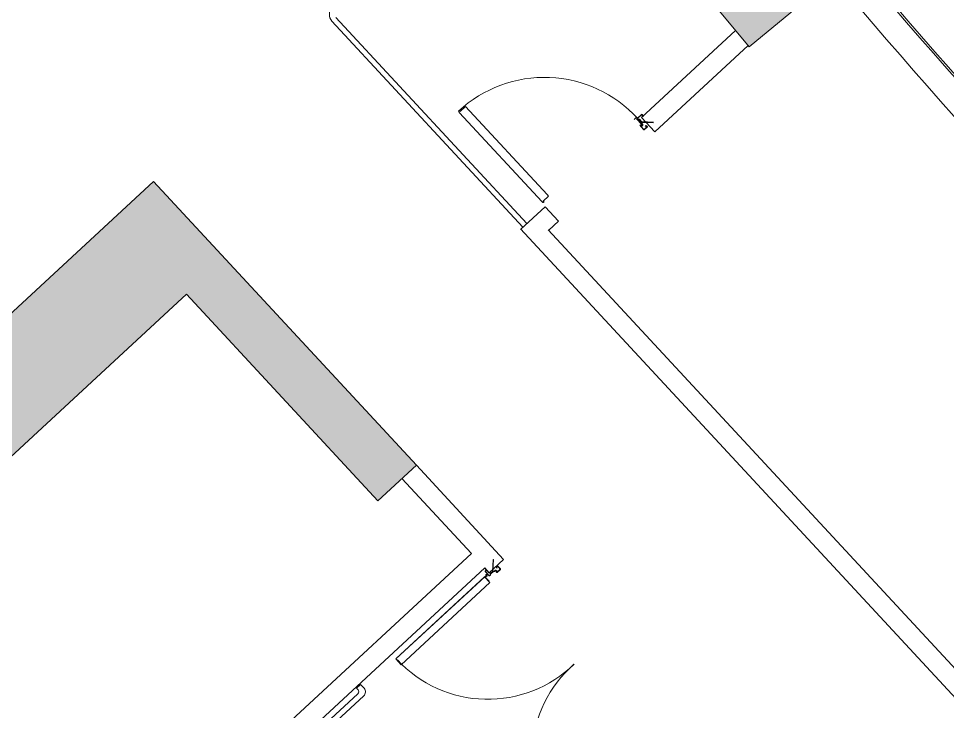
# Model space of a CAD drawing. Header units: centimetres. Extents: x 139057 to 200038, y 34824 to 80516.
# Drawn here: x 165758 to 166467, y 48612 to 49141 of the extents above; entities that cross this region are included whole.
import ezdxf

# ---------------------------------------------------------------- set-up
doc = ezdxf.new("R2010")
doc.units = ezdxf.units.CM
doc.header["$LTSCALE"] = 100
doc.linetypes.add('B-CORE-P1$0$HIDDEN', pattern=[9.525, 6.35, -3.175])
doc.linetypes.add('B-CORE-P1$0$HIDDEN2', pattern=[4.7625, 3.175, -1.5875])
for name, color, linetype, lineweight in [('410_STRUTTURE_001-AM_0', 7, 'Continuous', 0), ('430_TAVOLATI_001-AM_0', 3, 'Continuous', 0), ('441_SERRAMENTI_001-AM_0', 1, 'Continuous', 0)]:
    doc.layers.add(name, color=color, linetype=linetype, lineweight=lineweight)
for name, color, linetype in [('_retini_strutture', 7, 'Continuous'), ('A-MCLS3-15', 50, 'Continuous'), ('A-SI-PORTE', 5, 'Continuous'), ('B-CORE-P1$0$A-DOOR', 1, 'Continuous')]:
    doc.layers.add(name, color=color, linetype=linetype)

# ---------------------------------------------------------------- blocks, each defined once
blk = doc.blocks.new('B-CORE-P1$0$metal-jambl')
at = {"layer": 'B-CORE-P1$0$A-DOOR'}
h = blk.add_hatch(dxfattribs=at)
h.set_pattern_fill('NET3', color=256, scale=4, angle=450, style=0)
h.set_pattern_definition([(272.5944, (-16591649.667, 36014377.735), (-12.686983, -0.57487), []), (212.5944, (-16591649.667, 36014377.735), (-6.841342, 10.699815), []), (152.5944, (-16591649.667, 36014377.735), (5.84564, 11.274684), [])])
edge = h.paths.add_edge_path()
edge.add_line((-16592314.1, 36008313.5), (-16592312.8, 36008313.5))
edge.add_line((-16592312.8, 36008313.5), (-16592312.8, 36008315.8))
edge.add_line((-16592312.8, 36008315.8), (-16592313.6, 36008316.4))
edge.add_line((-16592313.6, 36008316.4), (-16592314.4, 36008317.5))
edge.add_arc((-16592332.3, 36008314.5), 18.2, -3.12622, 9.45595, ccw=False)
h = blk.add_hatch(dxfattribs=at)
h.set_pattern_fill('NET3', color=256, scale=4, angle=180, style=0)
h.set_pattern_definition([(180, (-16586252.366, 36009165.777), (-2e-08, -12.7), []), (240, (-16586252.366, 36009165.777), (10.998523, -6.35), []), (300, (-16586252.366, 36009165.777), (10.998523, 6.35), [])])
edge = h.paths.add_edge_path()
edge.add_line((-16592281.1, 36008230.7), (-16592281.1, 36008232.1))
edge.add_line((-16592281.1, 36008232.1), (-16592278.9, 36008232.1))
edge.add_line((-16592278.9, 36008232.1), (-16592278.6, 36008231.4))
edge.add_line((-16592278.6, 36008231.4), (-16592276.8, 36008230.6))
edge.add_arc((-16592279.4, 36008207.5), 23.2, 83.55859, 94.13898)
for p, q in [((-16592270.8, 36008337.2, 0), (-16592270.8, 36008331, 0)), ((-16592270.8, 36008331, 0), (-16592260, 36008331, 0)), ((-16592260, 36008331, 0), (-16592260, 36008276, 0))]:
    blk.add_line(p, q, dxfattribs=at)
at = {"layer": 'B-CORE-P1$0$A-DOOR', "linetype": 'B-CORE-P1$0$HIDDEN'}
for p, q in [((-16592244.8, 36008341, 0), (-16592260, 36008341, 0)), ((-16592244.8, 36008276, 0), (-16592260, 36008276, 0))]:
    blk.add_line(p, q, dxfattribs=at)
at = {"layer": 'B-CORE-P1$0$A-DOOR', "color": 11, "linetype": 'B-CORE-P1$0$HIDDEN2', "elevation": 0}
blk.add_lwpolyline([(-16592274.2, 36008314.6), (-16592272.2, 36008314.6), (-16592272.2, 36008286.5), (-16592336.6, 36008222.1), (-16592338, 36008223.5), (-16592274.2, 36008287.3), (-16592274.2, 36008314.6)], dxfattribs=at)
at = {"layer": 'B-CORE-P1$0$A-DOOR', "color": 4}
for points in [[(-16592269.5, 36008245.5), (-16592276.5, 36008245.5, 0.414214), (-16592279.5, 36008242.5), (-16592279.5, 36008233.5, 0.414214), (-16592276.5, 36008230.5), (-16592247.5, 36008230.5, 0.414214), (-16592244.5, 36008233.5), (-16592244.5, 36008267.5, 0.414214), (-16592247.5, 36008270.5), (-16592250.5, 36008270.5, 0.414214), (-16592253.5, 36008267.5), (-16592253.5, 36008266.5, -0.414214), (-16592254.5, 36008265.5), (-16592263.3, 36008265.5, -0.414214), (-16592264.3, 36008266.5), (-16592264.3, 36008278.5, 0.414214), (-16592267.3, 36008281.5), (-16592268.3, 36008281.5, -0.414214), (-16592269.3, 36008282.5), (-16592269.3, 36008314.5, -0.414214), (-16592268.3, 36008315.5), (-16592267.3, 36008315.5, 0.414214), (-16592264.3, 36008318.5), (-16592264.3, 36008327.5, 0.414214), (-16592267.3, 36008330.5), (-16592311.5, 36008330.5, 0.414214), (-16592314.5, 36008327.5), (-16592314.5, 36008318.5, 0.414214), (-16592311.5, 36008315.5), (-16592309.5, 36008315.5), (-16592309.5, 36008317.5)], [(-16592269.5, 36008245.5), (-16592269.5, 36008243.5), (-16592276.5, 36008243.5, 0.414214), (-16592277.5, 36008242.5), (-16592277.5, 36008233.5, 0.414214), (-16592276.5, 36008232.5), (-16592247.5, 36008232.5, 0.414214), (-16592246.5, 36008233.5), (-16592246.5, 36008267.5, 0.414214), (-16592247.5, 36008268.5), (-16592250.5, 36008268.5, 0.414214), (-16592251.5, 36008267.5), (-16592251.5, 36008266.5, -0.414214), (-16592254.5, 36008263.5), (-16592263.3, 36008263.5, -0.414214), (-16592266.3, 36008266.5), (-16592266.3, 36008278.5, 0.414214), (-16592267.3, 36008279.5), (-16592268.3, 36008279.5, -0.414214), (-16592271.3, 36008282.5), (-16592271.3, 36008314.5, -0.414214), (-16592268.3, 36008317.5), (-16592267.3, 36008317.5, 0.414214), (-16592266.3, 36008318.5), (-16592266.3, 36008327.5, 0.414214), (-16592267.3, 36008328.5), (-16592311.5, 36008328.5, 0.414214), (-16592312.5, 36008327.5), (-16592312.5, 36008318.5, 0.414214), (-16592311.5, 36008317.5), (-16592309.5, 36008317.5)]]:
    blk.add_lwpolyline(points, format="xyb", dxfattribs=at)
at = {"layer": 'B-CORE-P1$0$A-DOOR', "elevation": 0}
for points in [[(-16592314.1, 36008313.5), (-16592314.1, 36008313.5), (-16592312.8, 36008313.5), (-16592312.8, 36008315.8), (-16592313.6, 36008316.4), (-16592314.4, 36008317.5, -0.054955), (-16592314.1, 36008313.5, -5.624069)], [(-16592281.1, 36008230.7), (-16592281.1, 36008230.7), (-16592281.1, 36008232.1), (-16592278.9, 36008232.1), (-16592278.6, 36008231.4), (-16592276.8, 36008230.6, 0.046198), (-16592281.1, 36008230.7, 5.624069)]]:
    blk.add_lwpolyline(points, format="xyb", dxfattribs=at)
at = {"layer": 'B-CORE-P1$0$A-DOOR'}
blk.add_arc((-16592258.5, 36008319.3, 0), 21.7, 94.07652, 124.42042, dxfattribs=at)

msp = doc.modelspace()

# ---------------------------------------------------------------- hatches: boundary and pattern name
at = {"layer": '410_STRUTTURE_001-AM_0'}
msp.add_hatch(color=256, dxfattribs=at).paths.add_polyline_path([(166329.31, 49267.35), (166396.31, 49186.51), (166315.46, 49119.51), (166248.46, 49200.36)])
at = {"layer": '_retini_strutture'}
msp.add_hatch(color=256, dxfattribs=at).paths.add_polyline_path([(164587.38, 48773.43), (164643.52, 48825.42), (164616.34, 48854.77), (164565.17, 48807.38, -0.006678), (164462.65, 48969.66), (164429.38, 48947.41, 0.043137), (165169.12, 47946.49), (165240.89, 48012.98), (165213.72, 48042.32), (165175.2, 48006.64), (165042.67, 48149.71), (165886.45, 48931.12), (166032.55, 48773.36), (166061.93, 48800.57), (165861.49, 49017.02), (165588.54, 48764.25), (165408.49, 48958.68), (165445.17, 48992.67), (165424.79, 49014.67), (165347.75, 48943.32), (165368.12, 48921.32), (165379.13, 48931.51), (165559.2, 48737.07), (164995.18, 48214.74), (164995.19, 48214.73, -0.009256), (164832.04, 48424.87), (165265.41, 48826.18), (165245.03, 48848.19), (164814.05, 48449.07, -0.013769)])

# ---------------------------------------------------------------- linework, layer by layer
at = {"layer": '410_STRUTTURE_001-AM_0', "elevation": 0}
msp.add_lwpolyline([(166329.31, 49267.35), (166396.31, 49186.51), (166315.46, 49119.51), (166248.46, 49200.36)], close=True, dxfattribs=at)
msp.add_lwpolyline([(165042.5, 48149.46), (165479.07, 48553.73), (165625.15, 48395.98), (165639.82, 48409.57), (165493.75, 48567.32), (165886.29, 48930.82), (166032.37, 48773.07), (166061.72, 48800.25), (165861.28, 49016.7), (165588.52, 48764.11), (165408.46, 48958.55), (165445.15, 48992.52), (165424.77, 49014.54), (165347.72, 48943.2), (165368.11, 48921.18), (165379.12, 48931.37), (165559.17, 48736.94), (164994.99, 48214.5, -0.009254)], format="xyb", dxfattribs=at)
at = {"layer": '430_TAVOLATI_001-AM_0'}
for radius, start, end in [(5469.11, 220.19359, 225.41666), (5467.61, 220.19374, 225.41651), (5489.11, 220.1916, 225.41862)]:
    msp.add_arc((170572.83, 52715.16, 0), radius, start, end, dxfattribs=at)
at = {"layer": '441_SERRAMENTI_001-AM_0'}
for p, q in [((166046.17, 48652.37, 0), (166114.2, 48715.36, 0)), ((166115.33, 48715.72, 0), (166114.14, 48714.63, 0)), ((166114.14, 48714.63, 0), (166117.88, 48710.59, 0)), ((166115.61, 48715.89, 0), (166114.71, 48715.06, 0)), ((166117.2, 48711.64, 0), (166114.79, 48714.24, 0)), ((166115.82, 48715.88, 0), (166114.82, 48714.95, 0)), ((166115.24, 48715.82, 0), (166115.33, 48715.72, 0)), ((166115.36, 48716.9, 0), (166115.64, 48717.44, 0)), ((166115.5, 48716.84, 0), (166115.75, 48717.33, 0)), ((166115.61, 48715.89, 0), (166115.51, 48716, 0)), ((166115.82, 48715.88, 0), (166115.62, 48716.1, 0)), ((166117.09, 48711.53, 0), (166114.68, 48714.14, 0))]:
    msp.add_line(p, q, dxfattribs=at)
at = {"layer": '441_SERRAMENTI_001-AM_0', "elevation": 0}
for points in [[(166146.06, 48984.69), (166000.37, 49142.03)], [(165997.29, 49139.18), (166142.98, 48981.84)], [(166117.9, 48717.33), (166118.04, 48717.18), (166120.11, 48719.1), (166120.45, 48728.2), (166120.26, 48728.21), (166119.91, 48719.19), (166117.9, 48717.33)]]:
    msp.add_lwpolyline(points, dxfattribs=at)
msp.add_lwpolyline([(166158.42, 49001.83), (166159.15, 49001.04), (166158.69, 49000.62, -0.133179), (166157.69, 49001.15), (166094.44, 49069.46, -0.133179), (166093.98, 49070.5), (166094.44, 49070.92), (166095.17, 49070.14), (166099.21, 49073.87), (166161.4, 49006.71), (166162.46, 49005.57)], format="xyb", close=True, dxfattribs=at)
for points in [[(166123.29, 48721.69), (166122.82, 48722.2, -0.414214), (166122.83, 48722.62), (166123.49, 48723.24, -0.414214), (166123.92, 48723.22), (166125.89, 48721.09, -0.414214), (166125.87, 48720.67), (166123.38, 48718.36, -0.414214), (166122.95, 48718.37), (166122.75, 48718.59, -0.414214), (166122.77, 48719.02), (166122.84, 48719.09, 0.414214), (166122.85, 48719.23), (166122.25, 48719.87, 0.414214), (166122.11, 48719.88), (166121.23, 48719.06, -0.414214), (166120.8, 48719.08), (166120.73, 48719.15, 0.414214), (166120.59, 48719.16), (166118.24, 48716.98, 0.414214), (166118.24, 48716.84), (166118.31, 48716.77, -0.414214), (166118.29, 48716.34), (166117.63, 48715.73, -0.414214), (166117.21, 48715.75), (166114.2, 48718.99, -0.414214), (166114.22, 48719.42), (166114.88, 48720.03, -0.414214), (166115.3, 48720.01), (166115.44, 48719.86), (166115.29, 48719.73)], [(166123.29, 48721.69), (166123.44, 48721.82), (166122.96, 48722.34, -0.414214), (166122.97, 48722.48), (166123.63, 48723.09, -0.414214), (166123.77, 48723.08), (166125.74, 48720.96, -0.414214), (166125.74, 48720.81), (166123.24, 48718.5, -0.414214), (166123.1, 48718.51), (166122.9, 48718.73, -0.414214), (166122.9, 48718.87), (166122.98, 48718.94, 0.414214), (166122.99, 48719.36), (166122.39, 48720.01, 0.414214), (166121.97, 48720.02), (166121.09, 48719.21, -0.414214), (166120.95, 48719.21), (166120.88, 48719.29, 0.414214), (166120.46, 48719.3), (166118.11, 48717.13, 0.414214), (166118.09, 48716.71), (166118.16, 48716.63, -0.414214), (166118.16, 48716.49), (166117.49, 48715.88, -0.414214), (166117.35, 48715.89), (166114.35, 48719.13, -0.414214), (166114.36, 48719.27), (166115.02, 48719.88, -0.414214), (166115.16, 48719.88), (166115.29, 48719.73)], [(165787.04, 48406.9, -0.414214), (165781.1, 48407.13), (165778.53, 48409.91), (165781.61, 48412.76), (165782.76, 48411.52, 0.530963), (165785.01, 48410.75), (166017.19, 48625.74, 0.414214), (166017.3, 48628.71), (166016.15, 48629.95), (166019.23, 48632.8), (166021.81, 48630.02, -0.414214), (166021.58, 48624.08), (165787.04, 48406.9)]]:
    msp.add_lwpolyline(points, format="xyb", dxfattribs=at)
msp.add_lwpolyline([(166117.88, 48710.59), (166113.8, 48715), (166046.17, 48652.37), (166050.25, 48647.96)], close=True, dxfattribs=at)
at = {"layer": '441_SERRAMENTI_001-AM_0'}
msp.add_circle((166115.23, 48716.42, 0), 0.5, dxfattribs=at)
for centre, radius, start, end in [((166002.56, 49144.06, 0), 7.19, 132.04147, 222.80015), ((166159.42, 49000.08, 0), 96.13, 42.48771, 132.89892), ((166115.56, 48713.67, 0), 2.17, 98.37989, 128.72379), ((166116.17, 48715.48, 0), 93.94, 222.84577, 314.43013), ((166243.82, 48577.63, 0), 93.94, 131.16979, 222.75415)]:
    msp.add_arc(centre, radius, start, end, dxfattribs=at)
at = {"layer": '441_SERRAMENTI_001-AM_0', "extrusion": (2.78539e-08, 9.28382e-09, 1)}
for radius in [0.65, 0.5]:
    msp.add_arc((166115.16, 48714.58, 0.01), radius, 132.80031, 222.80031, dxfattribs=at)
at = {"layer": 'A-MCLS3-15'}
for p, q in [((166305.12, 49131.98, 0), (166233.47, 49065.63, 0)), ((166314.71, 49120.42, 0), (166243.66, 49054.63, 0)), ((166243.66, 49054.63, 0), (166233.47, 49065.63, 0)), ((166159.86, 48997.47, 0), (166141.51, 48980.48, 0)), ((166170.05, 48986.46, 0), (166159.86, 48997.47, 0)), ((166170.05, 48986.46, 0), (166162.71, 48979.67, 0)), ((166799.76, 48269.36, 0), (166141.15, 48980.58, 0)), ((166912.68, 48169.49, 0), (166162.35, 48979.77, 0)), ((166061.72, 48800.25, 0), (166128.31, 48728.34, 0)), ((166050.71, 48790.06, 0), (166103.7, 48732.84, 0)), ((166103.71, 48732.85, 0), (165769.86, 48423.68, 0)), ((165769.86, 48423.68, 0), (166103.7, 48732.84, 0)), ((166128.31, 48728.34, 0), (166117.3, 48718.15, 0)), ((166128.31, 48728.34, 0), (166117.3, 48718.15, 0)), ((166113.89, 48721.83, 0), (165780.04, 48412.69, 0)), ((165780.04, 48412.69, 0), (166113.89, 48721.83, 0)), ((166117.3, 48718.15, 0), (166113.89, 48721.83, 0)), ((166117.3, 48718.15, 0), (166113.89, 48721.83, 0))]:
    msp.add_line(p, q, dxfattribs=at)

# ---------------------------------------------------------------- block references
at = {"layer": 'A-SI-PORTE', "xscale": -0.1, "yscale": 0.1, "zscale": 0.1, "rotation": 42.80039620229439}
msp.add_blockref('B-CORE-P1$0$metal-jambl', (1395386.79, -3720312.5, 0), dxfattribs=at)

doc.saveas('drawing.dxf')
